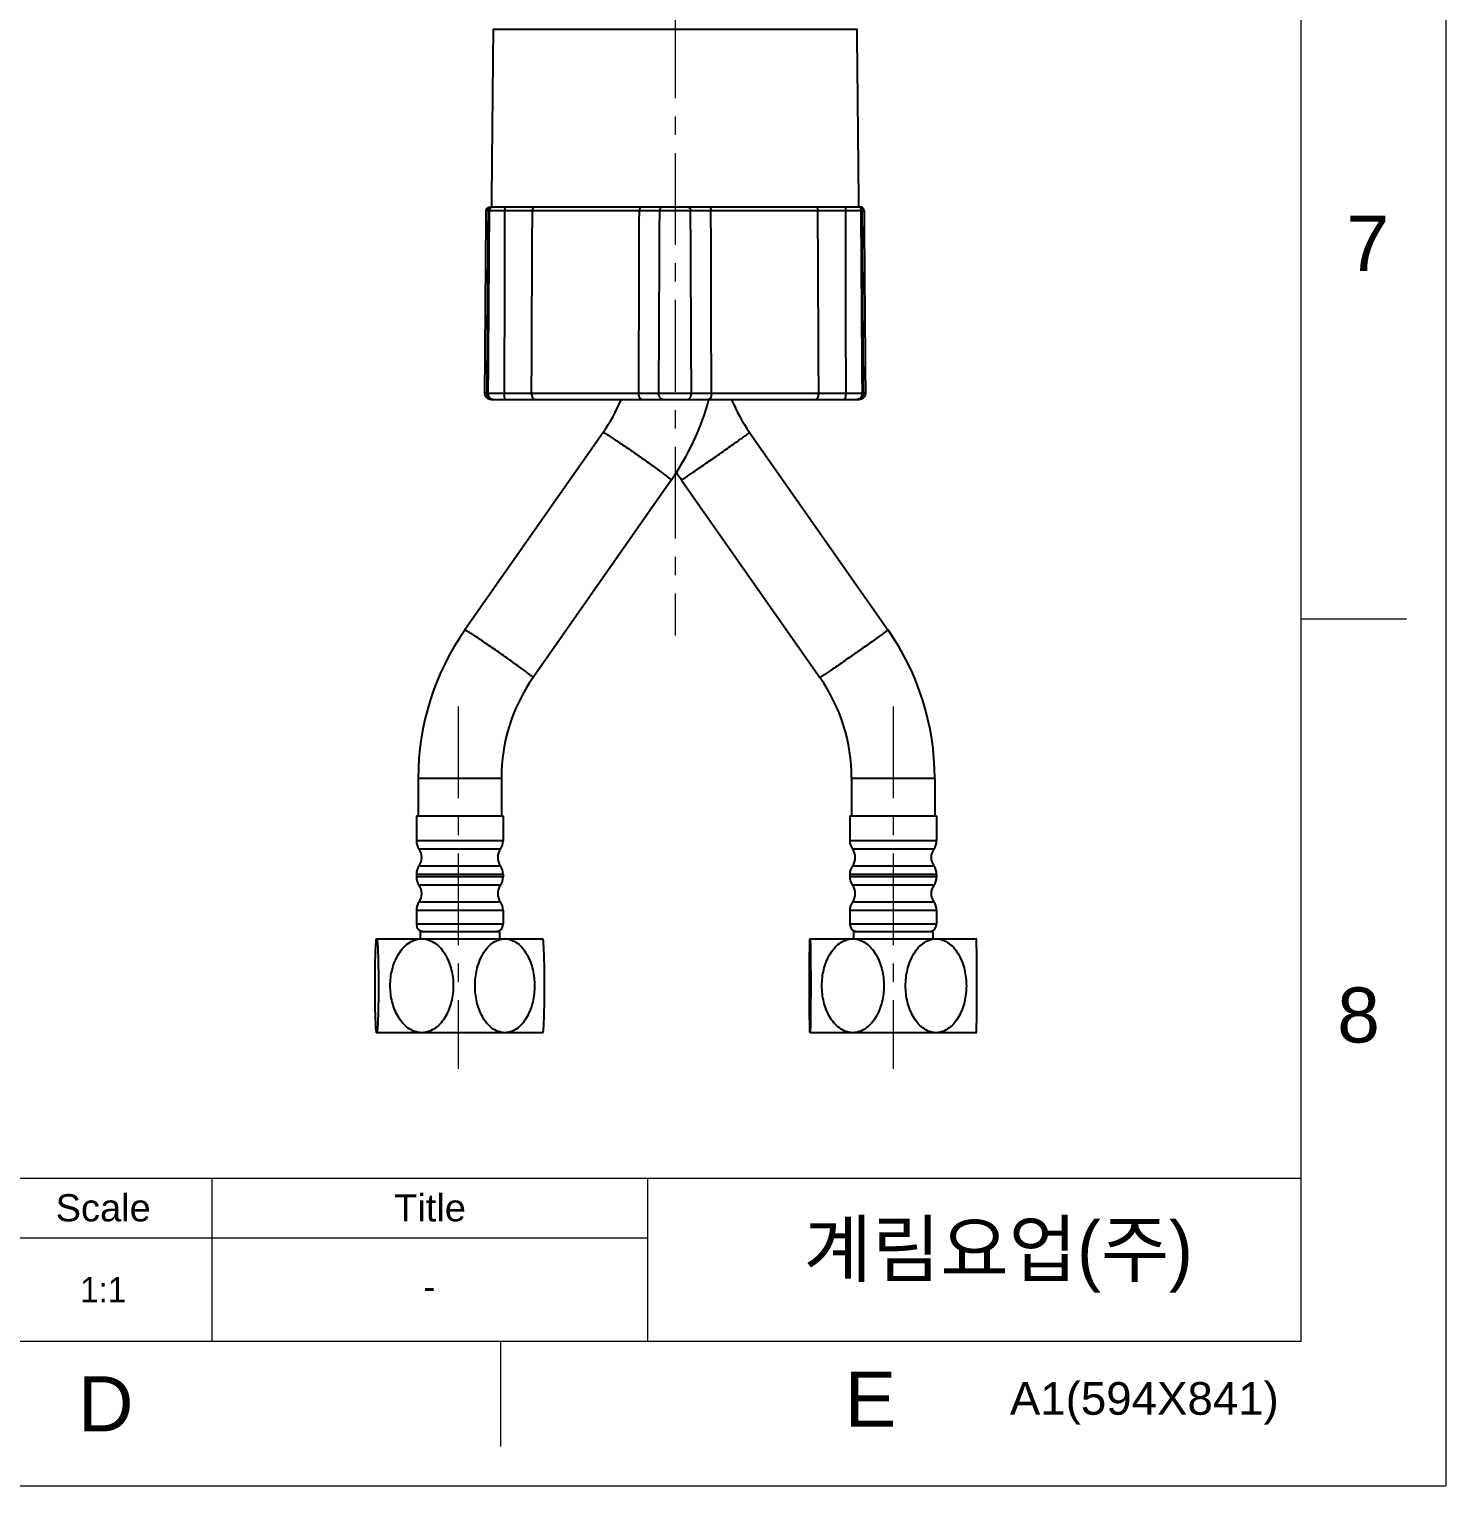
# Model space of a CAD drawing. Header units: millimetres. Extents: x 5775 to 7118, y 2756 to 3596.
# Drawn here: x 6172.6 to 6368.6, y 2756.2 to 2957.8 of the extents above; entities that cross this region are included whole.
import ezdxf

# ---------------------------------------------------------------- set-up
doc = ezdxf.new("R2010")
doc.units = ezdxf.units.MM
doc.linetypes.add('CENTERX2', pattern=[20.32, 12.7, -2.54, 2.54, -2.54])
for name, color, linetype, lineweight in [('CENTER', 1, 'CENTERX2', 15), ('DIM', 3, 'Continuous', 9), ('FORM', 7, 'Continuous', 13), ('TEXT', 2, 'Continuous', 13)]:
    doc.layers.add(name, color=color, linetype=linetype, lineweight=lineweight)
doc.styles.add('ARIAL', font='arial.ttf')
doc.styles.add('ROMANS', font='Gulim.ttf')
doc.styles.get("Standard").update_dxf_attribs({"font": 'arial.ttf'})
doc.dimstyles.new('사본(2) Standard', dxfattribs={"dimtxt": 3, "dimasz": 3, "dimexe": 1, "dimexo": 1, "dimgap": 0.8, "dimtad": 1, "dimtih": 1, "dimtoh": 1, "dimdec": 1, "dimdsep": 46, "dimtxsty": 'Standard', "dimcen": 0.09, "dimclrd": 3, "dimclre": 3, "dimclrt": 4, "dimadec": 0, "dimazin": 0, "dimtfac": 1, "dimtdec": 1, "dimtmove": 0, "dimatfit": 3, "dimfxl": 1.25, "dimtolj": 1, "dimtzin": 0, "dimarcsym": 1})

# ---------------------------------------------------------------- blocks, each defined once
blk = doc.blocks.new('*D52')
at = {"layer": 'DIM', "color": 3, "linetype": 'ByBlock', "lineweight": -2, "transparency": 16777216}
for start, end in [(254.76762, 261.70981), (262.69233, 269.6351)]:
    blk.add_arc((6261.93, 4002.47), 785.09, start, end, dxfattribs=at)
at = {"layer": 'DIM', "color": 3, "transparency": 16777216}
for points in [[(6055.44, 3244.16), (6055.88, 3245.77), (6050.84, 3246.29)], [(6256.94, 3218.23), (6256.93, 3216.56), (6261.93, 3217.38)]]:
    blk.add_solid(points, dxfattribs=at)
at = {"layer": 'DIM', "color": 4, "transparency": 16777216, "insert": (6155.4, 3224.64), "char_height": 5, "attachment_point": 5}
blk.add_mtext('\\A1;16°', dxfattribs=at)

msp = doc.modelspace()

# ---------------------------------------------------------------- linework, layer by layer
at = {"color": 7, "linetype": 'Continuous'}
for p, q in [((6251.97, 2901.98), (6232.85, 2874.63)), ((6251.97, 2901.98), (6251.98, 2901.98)), ((6272.24, 2901.98), (6291.38, 2874.63)), ((6261.4, 2895.39), (6242.27, 2868.04)), ((6262.82, 2895.39), (6262.82, 2895.38)), ((6262.82, 2895.39), (6281.96, 2868.04)), ((6232.85, 2874.63), (6232.85, 2874.63)), ((6281.96, 2868.04), (6281.96, 2868.04)), ((6226.39, 2854.13), (6237.89, 2854.13)), ((6226.39, 2854.13), (6226.39, 2848.89)), ((6237.89, 2854.13), (6237.89, 2848.89)), ((6286.35, 2854.13), (6297.85, 2854.13)), ((6286.35, 2854.13), (6286.35, 2848.89)), ((6297.85, 2854.13), (6297.85, 2848.89)), ((6226.14, 2848.89), (6238.14, 2848.89)), ((6226.14, 2848.89), (6226.14, 2845.45)), ((6238.14, 2848.89), (6238.14, 2845.45)), ((6286.1, 2848.89), (6298.1, 2848.89)), ((6286.1, 2848.89), (6286.1, 2845.45)), ((6298.1, 2848.89), (6298.1, 2845.45)), ((6238.14, 2845.45), (6226.14, 2845.45)), ((6298.1, 2845.45), (6286.1, 2845.45)), ((6237.76, 2844.29), (6226.51, 2844.29)), ((6297.72, 2844.29), (6286.47, 2844.29)), ((6226.51, 2841.99), (6237.76, 2841.99)), ((6286.47, 2841.99), (6297.72, 2841.99)), ((6226.14, 2840.83), (6238.14, 2840.83)), ((6226.14, 2840.83), (6226.14, 2840.45)), ((6238.14, 2840.45), (6226.14, 2840.45)), ((6237.76, 2839.29), (6226.51, 2839.29)), ((6238.14, 2840.83), (6238.14, 2840.45)), ((6286.1, 2840.83), (6298.1, 2840.83)), ((6286.1, 2840.83), (6286.1, 2840.45)), ((6298.1, 2840.45), (6286.1, 2840.45)), ((6297.72, 2839.29), (6286.47, 2839.29)), ((6298.1, 2840.83), (6298.1, 2840.45)), ((6226.51, 2836.99), (6237.76, 2836.99)), ((6286.47, 2836.99), (6297.72, 2836.99)), ((6226.14, 2835.83), (6238.14, 2835.83)), ((6226.14, 2835.83), (6226.14, 2833.89)), ((6238.14, 2835.83), (6238.14, 2833.89)), ((6286.1, 2835.83), (6298.1, 2835.83)), ((6286.1, 2835.83), (6286.1, 2833.89)), ((6298.1, 2835.83), (6298.1, 2833.89)), ((6238.14, 2833.89), (6226.14, 2833.89)), ((6298.1, 2833.89), (6286.1, 2833.89)), ((6220.62, 2831.81), (6220.64, 2831.89)), ((6220.63, 2831.85), (6220.65, 2831.89)), ((6220.64, 2831.89), (6243.64, 2831.89)), ((6226.64, 2832.89), (6237.64, 2832.89)), ((6226.64, 2832.89), (6226.64, 2831.89)), ((6237.64, 2832.89), (6237.64, 2831.89)), ((6243.66, 2831.81), (6243.64, 2831.89)), ((6280.59, 2831.86), (6280.6, 2831.89)), ((6280.6, 2831.89), (6303.6, 2831.89)), ((6280.6, 2831.89), (6280.6, 2831.89)), ((6286.6, 2832.89), (6297.6, 2832.89)), ((6286.6, 2832.89), (6286.6, 2831.89)), ((6297.6, 2832.89), (6297.6, 2831.89)), ((6303.61, 2831.86), (6303.6, 2831.89)), ((6220.63, 2818.93), (6220.6, 2819.02)), ((6220.64, 2818.89), (6220.61, 2818.97)), ((6220.65, 2818.89), (6220.63, 2818.93)), ((6243.64, 2818.89), (6220.64, 2818.89)), ((6243.64, 2818.89), (6243.66, 2818.97)), ((6243.65, 2818.93), (6243.67, 2819.02)), ((6280.6, 2818.89), (6280.59, 2818.92)), ((6280.6, 2818.89), (6280.6, 2818.9)), ((6280.6, 2818.9), (6280.6, 2818.89)), ((6303.6, 2818.89), (6280.6, 2818.89)), ((6303.6, 2818.89), (6303.61, 2818.92))]:
    msp.add_line(p, q, dxfattribs=at)
for centre, radius, start, end in [((6232.03, 2915.91), 24.33, 325.0497, 337.2577), ((6231.85, 2916), 36.03, 325.1059, 344.7401), ((6292.16, 2915.92), 24.32, 202.769, 214.9788), ((6292.06, 2915.86), 35.7, 212.7536, 214.9951), ((6262.16, 2854.13), 35.77, 145.0354, 180.0023), ((6262.1, 2854.13), 35.75, 359.9997, 34.9955), ((6262.16, 2854.13), 24.27, 145.0371, 180.0034), ((6262.1, 2854.13), 24.25, 359.9996, 34.9953), ((6228.14, 2845.45), 2, 180, 215.6591), ((6236.14, 2845.45), 2, 324.3409, 0), ((6288.1, 2845.45), 2, 180, 215.6591), ((6296.1, 2845.45), 2, 324.3409, 0), ((6224.89, 2843.12), 2, 0.59, 35.6591), ((6224.89, 2843.16), 2, 324.3409, 359.41), ((6239.39, 2843.12), 2, 144.3409, 179.41), ((6239.39, 2843.16), 2, 180.59, 215.6591), ((6284.85, 2843.12), 2, 0.59, 35.6591), ((6284.85, 2843.16), 2, 324.3409, 359.41), ((6299.35, 2843.12), 2, 144.3409, 179.41), ((6299.35, 2843.16), 2, 180.59, 215.6591), ((6228.14, 2840.83), 2, 144.3409, 180), ((6236.14, 2840.83), 2, 0, 35.6591), ((6288.1, 2840.83), 2, 144.3409, 180), ((6296.1, 2840.83), 2, 0, 35.6591), ((6228.14, 2840.45), 2, 180, 215.6591), ((6224.89, 2838.12), 2, 0.59, 35.6591), ((6239.39, 2838.12), 2, 144.3409, 179.41), ((6236.14, 2840.45), 2, 324.3409, 0), ((6288.1, 2840.45), 2, 180, 215.6591), ((6284.85, 2838.12), 2, 0.59, 35.6591), ((6299.35, 2838.12), 2, 144.3409, 179.41), ((6296.1, 2840.45), 2, 324.3409, 0), ((6228.14, 2835.83), 2, 144.3409, 180), ((6224.89, 2838.16), 2, 324.3409, 359.41), ((6239.39, 2838.16), 2, 180.59, 215.6591), ((6236.14, 2835.83), 2, 0, 35.6591), ((6288.1, 2835.83), 2, 144.3409, 180), ((6284.85, 2838.16), 2, 324.3409, 359.41), ((6299.35, 2838.16), 2, 180.59, 215.6591), ((6296.1, 2835.83), 2, 0, 35.6591), ((6227.14, 2833.89), 1, 180, 270), ((6237.14, 2833.89), 1, 270, 0), ((6287.1, 2833.89), 1, 180, 270), ((6297.1, 2833.89), 1, 270, 0)]:
    msp.add_arc(centre, radius, start, end, dxfattribs=at)
for points, degree in [([(6236.56, 2933.17), (6236.68, 2945.48), (6236.8, 2957.8)], 2), ([(6287.06, 2957.8), (6287.19, 2945.48), (6287.31, 2933.17)], 2), ([(6235.61, 2907.39), (6235.7, 2920.03), (6235.8, 2932.67)], 2), ([(6235.92, 2907.39), (6236.01, 2920.03), (6236.1, 2932.67)], 2), ([(6236.2, 2932.67), (6236.12, 2920.03), (6236.03, 2907.39)], 2), ([(6238.34, 2932.67), (6238.31, 2920.03), (6238.29, 2907.39)], 2), ([(6242.19, 2932.67), (6240.26, 2932.67), (6238.34, 2932.67)], 2), ([(6242.47, 2933.17), (6240.47, 2933.17), (6238.47, 2933.17)], 2), ([(6242.07, 2907.39), (6242.11, 2915.82), (6242.15, 2924.24), (6242.19, 2932.67)], 3), ([(6256.91, 2907.39), (6256.93, 2915.82), (6256.96, 2924.24), (6256.98, 2932.67)], 3), ([(6259.8, 2932.67), (6258.39, 2932.67), (6256.98, 2932.67)], 2), ([(6260.16, 2933.17), (6258.69, 2933.17), (6257.23, 2933.17)], 2), ([(6259.68, 2907.39), (6259.74, 2920.03), (6259.8, 2932.67)], 2), ([(6266.64, 2933.17), (6265.18, 2933.17), (6263.71, 2933.17)], 2), ([(6266.89, 2932.67), (6265.48, 2932.67), (6264.07, 2932.67)], 2), ([(6264.19, 2907.39), (6264.13, 2920.03), (6264.07, 2932.67)], 2), ([(6266.96, 2907.39), (6266.93, 2915.82), (6266.91, 2924.24), (6266.89, 2932.67)], 3), ([(6285.4, 2933.17), (6283.4, 2933.17), (6281.4, 2933.17)], 2), ([(6285.53, 2932.67), (6283.61, 2932.67), (6281.68, 2932.67)], 2), ([(6281.8, 2907.39), (6281.76, 2915.82), (6281.72, 2924.24), (6281.68, 2932.67)], 3), ([(6285.58, 2907.39), (6285.56, 2920.03), (6285.53, 2932.67)], 2), ([(6287.84, 2907.39), (6287.75, 2920.03), (6287.67, 2932.67)], 2), ([(6287.77, 2932.67), (6287.86, 2920.03), (6287.95, 2907.39)], 2), ([(6288.07, 2932.67), (6288.16, 2920.03), (6288.26, 2907.39)], 2), ([(6238.51, 2906.54), (6240.52, 2906.54), (6242.54, 2906.54)], 2), ([(6257.33, 2906.54), (6258.8, 2906.54), (6260.28, 2906.54)], 2), ([(6281.33, 2906.54), (6283.34, 2906.54), (6285.36, 2906.54)], 2)]:
    msp.add_open_spline(points, degree=degree)
for points, weights in [([(6236.8, 2957.8), (6236.8, 2957.8), (6261.93, 2957.8)], [1, 0.707106781187, 1]), ([(6261.93, 2957.8), (6287.06, 2957.8), (6287.06, 2957.8)], [1, 0.707106781187, 1]), ([(6235.8, 2932.67), (6235.8, 2932.67), (6236.1, 2932.67)], [0.972553313786, 0.972553313786, 0.978195733654]), ([(6238.34, 2932.67), (6236.1, 2932.67), (6236.1, 2932.67)], [1, 0.758819045103, 0.914835766825]), ([(6236.39, 2933.06), (6236.2, 2932.91), (6236.2, 2932.67)], [0.85789133668, 0.833547852898, 1]), ([(6236.3, 2933.17), (6236.3, 2933.17), (6236.56, 2933.17)], [1, 0.994010013257, 0.993031662969]), ([(6238.47, 2933.17), (6236.6, 2933.17), (6236.6, 2933.17)], [1, 0.793353340291, 1]), ([(6238.47, 2933.17), (6238.34, 2933.17), (6238.34, 2932.67)], [1, 0.709570736537, 1]), ([(6256.98, 2932.67), (6248.11, 2932.67), (6242.19, 2932.67)], [1, 0.945106627571, 1]), ([(6257.23, 2933.17), (6248.35, 2933.17), (6242.47, 2933.17)], [1, 0.943135436436, 1]), ([(6260.16, 2933.17), (6259.8, 2933.17), (6259.8, 2932.67)], [1, 0.709570736536, 1]), ([(6264.07, 2932.67), (6261.93, 2932.67), (6259.8, 2932.67)], [1, 0.707106781187, 1]), ([(6263.71, 2933.17), (6261.93, 2933.17), (6260.16, 2933.17)], [1, 0.707106781187, 1]), ([(6263.71, 2933.17), (6264.06, 2933.17), (6264.07, 2932.67)], [1, 0.709570736536, 1]), ([(6281.4, 2933.17), (6275.52, 2933.17), (6266.64, 2933.17)], [1, 0.943135436436, 1]), ([(6281.68, 2932.67), (6275.76, 2932.67), (6266.89, 2932.67)], [1, 0.945106627571, 1]), ([(6287.27, 2933.17), (6287.27, 2933.17), (6285.4, 2933.17)], [1, 0.793353340291, 1]), ([(6285.4, 2933.17), (6285.53, 2933.17), (6285.53, 2932.67)], [1, 0.709570736537, 1]), ([(6287.77, 2932.67), (6287.77, 2932.67), (6285.53, 2932.67)], [0.914835766825, 0.758819045103, 1]), ([(6287.57, 2933.17), (6287.57, 2933.17), (6287.27, 2933.17)], [1, 0.993535787301, 0.992908163617]), ([(6287.67, 2932.67), (6287.67, 2932.77), (6287.63, 2932.86)], [1, 0.924975297021, 0.888711881317]), ([(6287.77, 2932.67), (6288.07, 2932.67), (6288.07, 2932.67)], [0.978152195993, 0.972553313786, 0.972553313786]), ([(6236.46, 2906.54), (6235.61, 2906.54), (6235.61, 2907.38)], [1, 0.707106781187, 1]), ([(6236.46, 2906.54), (6236.46, 2906.54), (6236.76, 2906.54)], [1, 0.993423043113, 0.992787533477]), ([(6236.77, 2906.54), (6236.77, 2906.54), (6238.51, 2906.54)], [1, 0.793353340291, 1]), ([(6242.54, 2906.54), (6248.41, 2906.54), (6257.33, 2906.54)], [1, 0.942180502973, 1]), ([(6260.28, 2906.54), (6261.93, 2906.54), (6263.59, 2906.54)], [1, 0.707106781187, 1]), ([(6285.36, 2906.54), (6287.1, 2906.54), (6287.1, 2906.54)], [1, 0.793353340291, 1]), ([(6287.1, 2906.54), (6287.41, 2906.54), (6287.41, 2906.54)], [0.992766999176, 0.993307259035, 1]), ([(6288.26, 2907.38), (6288.26, 2906.54), (6287.41, 2906.54)], [1, 0.707106781187, 1])]:
    msp.add_rational_spline(points, weights, degree=2)
for points, weights, knots in [([(6235.8, 2932.67), (6235.8, 2932.88), (6235.95, 2933.02), (6236.09, 2933.17), (6236.3, 2933.17)], [0.99689541334, 0.853553390593, 0.853553390593, 0.853553390593, 1], [0.0044361, 0.0044361, 0.0044361, 0.4162846, 0.4162846, 0.8325693, 0.8325693, 0.8325693]), ([(6236.1, 2932.67), (6236.1, 2932.88), (6236.25, 2933.02), (6236.39, 2933.17), (6236.6, 2933.17)], [0.997126641142, 0.853553390593, 0.853553390593, 0.853553390593, 1], [0.0041041, 0.0041041, 0.0041041, 0.4162846, 0.4162846, 0.8325693, 0.8325693, 0.8325693]), ([(6287.77, 2932.67), (6287.77, 2932.88), (6287.62, 2933.02), (6287.47, 2933.17), (6287.27, 2933.17)], [0.997126641142, 0.853553390593, 0.853553390593, 0.853553390593, 1], [0.0041041, 0.0041041, 0.0041041, 0.4162846, 0.4162846, 0.8325693, 0.8325693, 0.8325693]), ([(6288.07, 2932.67), (6288.07, 2932.88), (6287.92, 2933.02), (6287.77, 2933.17), (6287.57, 2933.17)], [0.99689541334, 0.853553390593, 0.853553390593, 0.853553390593, 1], [0.0044361, 0.0044361, 0.0044361, 0.4162846, 0.4162846, 0.8325693, 0.8325693, 0.8325693]), ([(6236.77, 2906.54), (6236.42, 2906.54), (6236.17, 2906.78), (6235.92, 2907.03), (6235.92, 2907.38)], [1, 0.853553390593, 0.853553390593, 0.853553390593, 1], [0, 0, 0, 0.702057, 0.702057, 1.404114, 1.404114, 1.404114])]:
    msp.add_rational_spline(points, weights, degree=2, knots=knots)
for points, knots in [([(6237.75, 2933.17), (6237.71, 2933.17), (6237.67, 2933.16), (6237.63, 2933.15), (6237.59, 2933.14), (6237.55, 2933.13), (6237.51, 2933.11)], [0.0059786, 0.0059786, 0.0059786, 0.0059786, 0.1350386, 0.1350386, 0.1350386, 0.2577187, 0.2577187, 0.2577187, 0.2577187]), ([(6242.4, 2933.15), (6242.37, 2933.14), (6242.34, 2933.12), (6242.31, 2933.08), (6242.29, 2933.05), (6242.27, 2933.02), (6242.25, 2932.97), (6242.23, 2932.93), (6242.21, 2932.88), (6242.2, 2932.83), (6242.19, 2932.78), (6242.19, 2932.72), (6242.19, 2932.67)], [-0.6722082, -0.6722082, -0.6722082, -0.6722082, -0.4973625, -0.4973625, -0.4973625, -0.3295684, -0.3295684, -0.3295684, -0.1648828, -0.1648828, -0.1648828, 0, 0, 0, 0]), ([(6257.16, 2933.15), (6257.14, 2933.14), (6257.11, 2933.12), (6257.09, 2933.08), (6257.07, 2933.05), (6257.05, 2933.02), (6257.03, 2932.97), (6257.02, 2932.93), (6257, 2932.88), (6256.99, 2932.83), (6256.98, 2932.78), (6256.98, 2932.72), (6256.98, 2932.67)], [0.1350386, 0.1350386, 0.1350386, 0.1350386, 0.3098843, 0.3098843, 0.3098843, 0.4776785, 0.4776785, 0.4776785, 0.6423641, 0.6423641, 0.6423641, 0.8072468, 0.8072468, 0.8072468, 0.8072468]), ([(6266.7, 2933.15), (6266.73, 2933.14), (6266.76, 2933.12), (6266.78, 2933.08), (6266.8, 2933.05), (6266.82, 2933.02), (6266.84, 2932.97), (6266.85, 2932.93), (6266.87, 2932.88), (6266.87, 2932.83), (6266.88, 2932.78), (6266.89, 2932.72), (6266.89, 2932.67)], [-0.6722082, -0.6722082, -0.6722082, -0.6722082, -0.4973625, -0.4973625, -0.4973625, -0.3295684, -0.3295684, -0.3295684, -0.1648828, -0.1648828, -0.1648828, 0, 0, 0, 0]), ([(6281.47, 2933.15), (6281.5, 2933.14), (6281.53, 2933.12), (6281.56, 2933.08), (6281.58, 2933.05), (6281.6, 2933.02), (6281.62, 2932.97), (6281.64, 2932.93), (6281.65, 2932.88), (6281.66, 2932.83), (6281.67, 2932.78), (6281.68, 2932.72), (6281.68, 2932.67)], [0.1350386, 0.1350386, 0.1350386, 0.1350386, 0.3098843, 0.3098843, 0.3098843, 0.4776785, 0.4776785, 0.4776785, 0.6423641, 0.6423641, 0.6423641, 0.8072468, 0.8072468, 0.8072468, 0.8072468])]:
    msp.add_open_spline(points, degree=3, knots=knots)
at = {"lineweight": -3}
for points, weights in [([(6235.93, 2907.39), (6235.61, 2907.39), (6235.61, 2907.39)], [0.978764021773, 0.972757538549, 0.972757538549]), ([(6235.92, 2907.39), (6235.92, 2907.39), (6238.29, 2907.39)], [0.914835766825, 0.758819045103, 1]), ([(6236.03, 2907.39), (6236.03, 2906.62), (6236.77, 2906.54)], [1, 0.727371173155, 0.962275279492]), ([(6238.51, 2906.54), (6238.29, 2906.54), (6238.29, 2907.39)], [1, 0.707106781187, 1]), ([(6242.07, 2907.39), (6248.01, 2907.39), (6256.91, 2907.39)], [1, 0.945515077098, 1]), ([(6259.68, 2907.39), (6261.93, 2907.39), (6264.19, 2907.39)], [1, 0.707106781187, 1]), ([(6263.59, 2906.54), (6264.19, 2906.54), (6264.19, 2907.39)], [1, 0.707106781187, 1]), ([(6266.54, 2906.54), (6275.45, 2906.54), (6281.33, 2906.54)], [1, 0.942180502973, 1]), ([(6266.96, 2907.39), (6275.85, 2907.39), (6281.8, 2907.39)], [1, 0.945515077098, 1]), ([(6285.58, 2907.39), (6287.95, 2907.39), (6287.95, 2907.39)], [1, 0.758819045102, 0.914835766825]), ([(6287.46, 2906.67), (6287.84, 2906.92), (6287.84, 2907.39)], [0.864161764924, 0.814138159373, 1]), ([(6288.26, 2907.39), (6288.26, 2907.39), (6287.95, 2907.39)], [0.972757538549, 0.972757538549, 0.978584049789])]:
    msp.add_rational_spline(points, weights, degree=2, dxfattribs=at)
for points in [[(6238.29, 2907.39), (6240.18, 2907.39), (6242.07, 2907.39)], [(6256.91, 2907.39), (6258.29, 2907.39), (6259.68, 2907.39)], [(6263.59, 2906.54), (6265.07, 2906.54), (6266.54, 2906.54)], [(6264.19, 2907.39), (6265.57, 2907.39), (6266.96, 2907.39)], [(6281.8, 2907.39), (6283.69, 2907.39), (6285.58, 2907.39)]]:
    msp.add_open_spline(points, degree=2, dxfattribs=at)
for points, knots in [([(6242.07, 2907.38), (6242.07, 2907.29), (6242.07, 2907.2), (6242.09, 2907.12), (6242.11, 2907.03), (6242.13, 2906.95), (6242.16, 2906.88), (6242.19, 2906.8), (6242.23, 2906.74), (6242.27, 2906.69), (6242.31, 2906.63), (6242.36, 2906.59), (6242.41, 2906.57), (6242.45, 2906.55), (6242.49, 2906.54), (6242.53, 2906.54)], [0.005971, 0.005971, 0.005971, 0.005971, 0.27783, 0.27783, 0.27783, 0.555346, 0.555346, 0.555346, 0.837848, 0.837848, 0.837848, 1.132066, 1.132066, 1.132066, 1.366222, 1.366222, 1.366222, 1.366222]), ([(6257.32, 2906.54), (6257.29, 2906.54), (6257.25, 2906.55), (6257.21, 2906.57), (6257.17, 2906.59), (6257.13, 2906.63), (6257.09, 2906.69), (6257.05, 2906.74), (6257.02, 2906.8), (6256.99, 2906.88), (6256.97, 2906.95), (6256.95, 2907.03), (6256.93, 2907.12), (6256.92, 2907.2), (6256.91, 2907.29), (6256.91, 2907.38)], [0.007729, 0.007729, 0.007729, 0.007729, 0.241884, 0.241884, 0.241884, 0.536103, 0.536103, 0.536103, 0.818605, 0.818605, 0.818605, 1.09612, 1.09612, 1.09612, 1.367979, 1.367979, 1.367979, 1.367979]), ([(6266.96, 2907.38), (6266.96, 2907.29), (6266.95, 2907.2), (6266.94, 2907.12), (6266.92, 2907.03), (6266.9, 2906.95), (6266.87, 2906.88), (6266.85, 2906.8), (6266.81, 2906.74), (6266.78, 2906.69), (6266.74, 2906.63), (6266.7, 2906.59), (6266.65, 2906.57), (6266.62, 2906.55), (6266.58, 2906.54), (6266.55, 2906.54)], [0.005971, 0.005971, 0.005971, 0.005971, 0.27783, 0.27783, 0.27783, 0.555346, 0.555346, 0.555346, 0.837848, 0.837848, 0.837848, 1.132066, 1.132066, 1.132066, 1.366222, 1.366222, 1.366222, 1.366222]), ([(6281.33, 2906.54), (6281.38, 2906.54), (6281.42, 2906.55), (6281.46, 2906.57), (6281.51, 2906.59), (6281.56, 2906.63), (6281.6, 2906.69), (6281.64, 2906.74), (6281.68, 2906.8), (6281.71, 2906.88), (6281.74, 2906.95), (6281.76, 2907.03), (6281.78, 2907.12), (6281.79, 2907.2), (6281.8, 2907.29), (6281.8, 2907.38)], [0.007729, 0.007729, 0.007729, 0.007729, 0.241884, 0.241884, 0.241884, 0.536103, 0.536103, 0.536103, 0.818605, 0.818605, 0.818605, 1.09612, 1.09612, 1.09612, 1.367979, 1.367979, 1.367979, 1.367979])]:
    msp.add_open_spline(points, degree=3, knots=knots, dxfattribs=at)
for points, weights, knots in [([(6260.28, 2906.54), (6260.03, 2906.54), (6259.85, 2906.79), (6259.67, 2907.04), (6259.68, 2907.39)], [1, 0.923210217113, 1, 0.923210217113, 1], [0, 0, 0, 0.66855, 0.66855, 1.3371, 1.3371, 1.3371]), ([(6285.36, 2906.54), (6285.45, 2906.54), (6285.51, 2906.79), (6285.58, 2907.04), (6285.58, 2907.39)], [1, 0.923210217113, 1, 0.923210217113, 1], [0, 0, 0, 0.66855, 0.66855, 1.3371, 1.3371, 1.3371]), ([(6287.95, 2907.38), (6287.95, 2907.03), (6287.7, 2906.78), (6287.45, 2906.54), (6287.1, 2906.54)], [1, 0.853553390593, 0.853553390593, 0.853553390593, 1], [0, 0, 0, 0.702057, 0.702057, 1.404114, 1.404114, 1.404114])]:
    msp.add_rational_spline(points, weights, degree=2, knots=knots, dxfattribs=at)
at = {"color": 7, "linetype": 'Continuous'}
for points, knots in [([(6251.98, 2901.98), (6252.03, 2901.98), (6252.18, 2901.87), (6252.49, 2901.71), (6252.96, 2901.41), (6253.56, 2901.01), (6254.28, 2900.53), (6255.4, 2899.77), (6256.87, 2898.75), (6258.32, 2897.73), (6259.39, 2896.95), (6260.07, 2896.45), (6260.62, 2896.04), (6261, 2895.75), (6261.21, 2895.58), (6261.32, 2895.48), (6261.37, 2895.43), (6261.4, 2895.4), (6261.4, 2895.39)], [0, 0, 0, 0, 0.013451, 0.044946, 0.093417, 0.157085, 0.233575, 0.320022, 0.5096, 0.697706, 0.782366, 0.856447, 0.917174, 0.962294, 0.978458, 0.990152, 0.997288, 1, 1, 1, 1]), ([(6262.82, 2895.38), (6262.83, 2895.38), (6262.87, 2895.41), (6262.94, 2895.45), (6263.06, 2895.54), (6263.31, 2895.7), (6263.71, 2895.97), (6264.3, 2896.37), (6265.01, 2896.86), (6266.12, 2897.63), (6267.3, 2898.45), (6268.5, 2899.29), (6269.36, 2899.9), (6270.16, 2900.46), (6270.85, 2900.96), (6271.36, 2901.32), (6271.69, 2901.56), (6271.88, 2901.7), (6272.03, 2901.82), (6272.15, 2901.9), (6272.19, 2901.95), (6272.24, 2901.97), (6272.24, 2901.98)], [0, 0, 0, 0, 0.003119, 0.010951, 0.023443, 0.040487, 0.087508, 0.150234, 0.226282, 0.312749, 0.503504, 0.600531, 0.693726, 0.779546, 0.854721, 0.916383, 0.941397, 0.962192, 0.978586, 0.99041, 0.997558, 1, 1, 1, 1]), ([(6242.27, 2868.04), (6242.28, 2868.05), (6242.24, 2868.09), (6242.19, 2868.14), (6242.08, 2868.23), (6241.87, 2868.4), (6241.5, 2868.69), (6240.95, 2869.11), (6240.27, 2869.6), (6239.19, 2870.38), (6237.74, 2871.41), (6236.28, 2872.42), (6235.16, 2873.18), (6234.44, 2873.67), (6233.83, 2874.06), (6233.37, 2874.36), (6233.06, 2874.53), (6232.9, 2874.63), (6232.85, 2874.63)], [0, 0, 0, 0, 0.002712, 0.009848, 0.021542, 0.037706, 0.082826, 0.143553, 0.217634, 0.302294, 0.4904, 0.679978, 0.766425, 0.842915, 0.906583, 0.955054, 0.986549, 1, 1, 1, 1]), ([(6291.38, 2874.63), (6291.39, 2874.63), (6291.34, 2874.6), (6291.3, 2874.55), (6291.17, 2874.47), (6291.03, 2874.36), (6290.84, 2874.22), (6290.5, 2873.97), (6290, 2873.61), (6289.3, 2873.12), (6288.51, 2872.55), (6287.64, 2871.94), (6286.45, 2871.11), (6285.27, 2870.28), (6284.16, 2869.51), (6283.44, 2869.02), (6282.86, 2868.62), (6282.45, 2868.35), (6282.21, 2868.19), (6282.09, 2868.11), (6282.01, 2868.07), (6281.98, 2868.04), (6281.96, 2868.04)], [0, 0, 0, 0, 0.002442, 0.00959, 0.021414, 0.037808, 0.058603, 0.083617, 0.145279, 0.220454, 0.306274, 0.399469, 0.496496, 0.687251, 0.773718, 0.849766, 0.912492, 0.959513, 0.976557, 0.989049, 0.996881, 1, 1, 1, 1]), ([(6220.41, 2825.39), (6220.41, 2826.08), (6220.42, 2827.43), (6220.45, 2829.05), (6220.49, 2830.22), (6220.52, 2830.94), (6220.57, 2831.46), (6220.59, 2831.75), (6220.63, 2831.85)], [0, 0, 0, 0, 0.322331, 0.622349, 0.75464, 0.867435, 0.952423, 1, 1, 1, 1]), ([(6220.65, 2831.89), (6220.67, 2831.89), (6220.69, 2831.81), (6220.71, 2831.7), (6220.73, 2831.49), (6220.77, 2831.1), (6220.8, 2830.47), (6220.83, 2829.61), (6220.86, 2828.64), (6220.88, 2827.22), (6220.89, 2826.13), (6220.89, 2825.39)], [0, 0, 0, 0, 0.007871, 0.027864, 0.059633, 0.101809, 0.211483, 0.346022, 0.49724, 0.659362, 1, 1, 1, 1]), ([(6222.52, 2825.39), (6222.52, 2826.14), (6222.69, 2827.62), (6223.49, 2829.68), (6224.84, 2831.36), (6226.21, 2831.89), (6226.88, 2831.89)], [0, 0, 0, 0, 0.261751, 0.519044, 0.76646, 1, 1, 1, 1]), ([(6226.88, 2831.89), (6227.54, 2831.89), (6228.92, 2831.36), (6230.27, 2829.68), (6231.06, 2827.62), (6231.24, 2826.14), (6231.24, 2825.39)], [0, 0, 0, 0, 0.233538, 0.480949, 0.738254, 1, 1, 1, 1]), ([(6234.25, 2825.39), (6234.25, 2826.13), (6234.41, 2827.61), (6235.15, 2829.66), (6236.41, 2831.34), (6237.73, 2831.89), (6238.37, 2831.89)], [0, 0, 0, 0, 0.266679, 0.527096, 0.773472, 1, 1, 1, 1]), ([(6238.37, 2831.89), (6239, 2831.89), (6240.32, 2831.34), (6241.58, 2829.66), (6242.32, 2827.61), (6242.48, 2826.13), (6242.48, 2825.39)], [0, 0, 0, 0, 0.226526, 0.472897, 0.733327, 1, 1, 1, 1]), ([(6243.86, 2825.39), (6243.86, 2826.08), (6243.86, 2827.43), (6243.83, 2829.05), (6243.78, 2830.22), (6243.75, 2830.94), (6243.71, 2831.46), (6243.68, 2831.75), (6243.65, 2831.85)], [0, 0, 0, 0, 0.322332, 0.622335, 0.754608, 0.867416, 0.952425, 1, 1, 1, 1]), ([(6280.52, 2825.39), (6280.52, 2826.11), (6280.52, 2827.51), (6280.53, 2829.19), (6280.55, 2830.39), (6280.55, 2831.09), (6280.58, 2831.57), (6280.58, 2831.81), (6280.6, 2831.88)], [0, 0, 0, 0, 0.334228, 0.64295, 0.776785, 0.88773, 0.96576, 1, 1, 1, 1]), ([(6280.6, 2831.89), (6280.61, 2831.89), (6280.6, 2831.82), (6280.62, 2831.79), (6280.62, 2831.76)], [0, 0, 0, 0, 0.259118, 1, 1, 1, 1]), ([(6280.62, 2831.76), (6280.64, 2831.44), (6280.65, 2830.59), (6280.68, 2828.47), (6280.69, 2826.67), (6280.69, 2825.39)], [0, 0, 0, 0, 0.151609, 0.397007, 1, 1, 1, 1]), ([(6282.24, 2825.39), (6282.24, 2826.14), (6282.41, 2827.62), (6283.18, 2829.67), (6284.51, 2831.35), (6285.87, 2831.89), (6286.52, 2831.89)], [0, 0, 0, 0, 0.263235, 0.521463, 0.768557, 1, 1, 1, 1]), ([(6286.52, 2831.89), (6287.18, 2831.89), (6288.54, 2831.35), (6289.86, 2829.67), (6290.64, 2827.62), (6290.81, 2826.14), (6290.81, 2825.39)], [0, 0, 0, 0, 0.23144, 0.47853, 0.73677, 1, 1, 1, 1]), ([(6293.82, 2825.39), (6293.82, 2826.13), (6293.98, 2827.62), (6294.75, 2829.67), (6296.04, 2831.34), (6297.38, 2831.89), (6298.02, 2831.89)], [0, 0, 0, 0, 0.264991, 0.524332, 0.771055, 1, 1, 1, 1]), ([(6298.02, 2831.89), (6298.66, 2831.89), (6300.01, 2831.34), (6301.29, 2829.67), (6302.06, 2827.62), (6302.22, 2826.13), (6302.22, 2825.39)], [0, 0, 0, 0, 0.228943, 0.475661, 0.735015, 1, 1, 1, 1]), ([(6303.68, 2825.39), (6303.68, 2826.11), (6303.68, 2827.51), (6303.67, 2829.19), (6303.65, 2830.39), (6303.64, 2831.09), (6303.61, 2831.57), (6303.62, 2831.81), (6303.6, 2831.88)], [0, 0, 0, 0, 0.334221, 0.642962, 0.776808, 0.887735, 0.965746, 1, 1, 1, 1]), ([(6220.6, 2819.02), (6220.55, 2819.34), (6220.51, 2820.19), (6220.45, 2821.65), (6220.42, 2823.45), (6220.41, 2824.73), (6220.41, 2825.39)], [0, 0, 0, 0, 0.1523, 0.397666, 0.689244, 1, 1, 1, 1]), ([(6220.89, 2825.39), (6220.89, 2824.65), (6220.88, 2823.56), (6220.86, 2822.14), (6220.83, 2821.17), (6220.8, 2820.31), (6220.77, 2819.68), (6220.73, 2819.29), (6220.71, 2819.08), (6220.69, 2818.97), (6220.67, 2818.89), (6220.65, 2818.89)], [0, 0, 0, 0, 0.340622, 0.502732, 0.653984, 0.788531, 0.898189, 0.940354, 0.972118, 0.992123, 1, 1, 1, 1]), ([(6226.88, 2818.89), (6226.21, 2818.89), (6224.84, 2819.42), (6223.49, 2821.1), (6222.69, 2823.16), (6222.52, 2824.65), (6222.52, 2825.39)], [0, 0, 0, 0, 0.233538, 0.480949, 0.738254, 1, 1, 1, 1]), ([(6231.24, 2825.39), (6231.24, 2824.65), (6231.06, 2823.16), (6230.27, 2821.1), (6228.92, 2819.42), (6227.54, 2818.89), (6226.88, 2818.89)], [0, 0, 0, 0, 0.261751, 0.519044, 0.76646, 1, 1, 1, 1]), ([(6238.37, 2818.89), (6237.73, 2818.89), (6236.41, 2819.44), (6235.15, 2821.12), (6234.41, 2823.17), (6234.25, 2824.65), (6234.25, 2825.39)], [0, 0, 0, 0, 0.226526, 0.472897, 0.733327, 1, 1, 1, 1]), ([(6242.48, 2825.39), (6242.48, 2824.65), (6242.32, 2823.17), (6241.58, 2821.12), (6240.32, 2819.44), (6239, 2818.89), (6238.37, 2818.89)], [0, 0, 0, 0, 0.266679, 0.527096, 0.773472, 1, 1, 1, 1]), ([(6243.67, 2819.02), (6243.73, 2819.34), (6243.77, 2820.19), (6243.83, 2821.65), (6243.86, 2823.45), (6243.86, 2824.73), (6243.86, 2825.39)], [0, 0, 0, 0, 0.152063, 0.397445, 0.689118, 1, 1, 1, 1]), ([(6280.6, 2818.9), (6280.58, 2818.97), (6280.58, 2819.22), (6280.55, 2819.69), (6280.55, 2820.39), (6280.53, 2821.59), (6280.52, 2823.27), (6280.52, 2824.67), (6280.52, 2825.39)], [0, 0, 0, 0, 0.034276, 0.1123, 0.223229, 0.35707, 0.665796, 1, 1, 1, 1]), ([(6280.69, 2825.39), (6280.69, 2824.67), (6280.68, 2823.27), (6280.67, 2821.59), (6280.65, 2820.39), (6280.65, 2819.69), (6280.62, 2819.21), (6280.63, 2818.96), (6280.6, 2818.9)], [0, 0, 0, 0, 0.334723, 0.643806, 0.777705, 0.888568, 0.966303, 1, 1, 1, 1]), ([(6286.52, 2818.89), (6285.87, 2818.89), (6284.51, 2819.43), (6283.18, 2821.11), (6282.41, 2823.16), (6282.24, 2824.65), (6282.24, 2825.39)], [0, 0, 0, 0, 0.23144, 0.47853, 0.73677, 1, 1, 1, 1]), ([(6290.81, 2825.39), (6290.81, 2824.65), (6290.64, 2823.16), (6289.86, 2821.11), (6288.54, 2819.43), (6287.18, 2818.89), (6286.52, 2818.89)], [0, 0, 0, 0, 0.263235, 0.521463, 0.768557, 1, 1, 1, 1]), ([(6298.02, 2818.89), (6297.38, 2818.89), (6296.04, 2819.44), (6294.75, 2821.11), (6293.98, 2823.17), (6293.82, 2824.65), (6293.82, 2825.39)], [0, 0, 0, 0, 0.228943, 0.475661, 0.735015, 1, 1, 1, 1]), ([(6302.22, 2825.39), (6302.22, 2824.65), (6302.06, 2823.17), (6301.29, 2821.11), (6300.01, 2819.44), (6298.66, 2818.89), (6298.02, 2818.89)], [0, 0, 0, 0, 0.264991, 0.524332, 0.771055, 1, 1, 1, 1]), ([(6303.6, 2818.9), (6303.62, 2818.97), (6303.61, 2819.22), (6303.64, 2819.69), (6303.65, 2820.39), (6303.67, 2821.59), (6303.68, 2823.27), (6303.68, 2824.67), (6303.68, 2825.39)], [0, 0, 0, 0, 0.03426, 0.112302, 0.223248, 0.35708, 0.665787, 1, 1, 1, 1])]:
    msp.add_open_spline(points, degree=3, knots=knots, dxfattribs=at)
at = {"layer": 'CENTER', "extrusion": (-1, -2.22045e-16, 0)}
msp.add_line((6261.93, 3286.07), (6261.93, 2873.86), dxfattribs=at)
at = {"layer": 'CENTER'}
for p, q in [((6231.93, 2864.03), (6231.93, 2813.89)), ((6292.1, 2864.03), (6292.1, 2813.89))]:
    msp.add_line(p, q, dxfattribs=at)
at = {"layer": 'FORM', "color": 7, "linetype": 'Continuous'}
for p, q in [((6368.56, 3596.17), (6368.56, 2756.17)), ((6348.56, 2776.17), (6348.56, 3576.17)), ((6348.56, 2876.17), (6363.1, 2876.17)), ((6237.76, 2776.17), (6237.77, 2761.63)), ((5774.56, 2756.17), (6368.56, 2756.17))]:
    msp.add_line(p, q, dxfattribs=at)
at = {"layer": 'FORM'}
for p, q in [((5940.97, 2798.77), (6348.56, 2798.77)), ((6197.88, 2776.17), (6197.88, 2798.77)), ((6258.15, 2776.17), (6258.15, 2798.77)), ((5905.56, 2790.48), (6258.15, 2790.48))]:
    msp.add_line(p, q, dxfattribs=at)
at = {"layer": 'FORM', "linetype": 'Continuous'}
msp.add_line((6348.56, 2776.17), (5794.56, 2776.17), dxfattribs=at)

# ---------------------------------------------------------------- texts
at = {"layer": 'FORM', "char_height": 7.62, "attachment_point": 5}
for s, width, insert in [('7', 50, (6357.76, 2928.15)), ('8', 50, (6356.48, 2821.29)), ('D', 10, (6183.16, 2767.53)), ('E', 10, (6288.96, 2768.16))]:
    msp.add_mtext_dynamic_manual_height_columns(s, width=width, gutter_width=12.5, heights=[0], dxfattribs=dict(at, insert=insert))
at = {"layer": 'TEXT', "style": 'ARIAL'}
msp.add_text('A1(594X841)', height=4.5204, dxfattribs=at).set_placement((6308.24, 2766.01))
at = {"layer": 'TEXT', "char_height": 3.767, "attachment_point": 5}
for s, width, insert in [('Scale', 30.1361, (6182.81, 2794.63)), ('Title', 60.2721, (6228.02, 2794.63))]:
    msp.add_mtext_dynamic_manual_height_columns(s, width=width, gutter_width=18.84, heights=[0], dxfattribs=dict(at, insert=insert))
at = {"layer": 'TEXT', "linetype": 'CENTERX2', "insert": (6306.64, 2787.83), "char_height": 7.534, "attachment_point": 5, "style": 'ROMANS'}
msp.add_mtext_dynamic_manual_height_columns('{\\fHYGothic-Medium|b0|i0|c129|p18;계림요업(주)}', width=90.4082, gutter_width=18.84, heights=[0], dxfattribs=at)
at = {"layer": 'TEXT', "insert": (6182.81, 2783.32), "char_height": 3.5, "attachment_point": 5, "style": 'ROMANS'}
msp.add_mtext_dynamic_manual_height_columns('1:1', width=30.1361, gutter_width=18.84, heights=[0], dxfattribs=at)
at = {"layer": 'TEXT', "insert": (6227.94, 2783.74), "char_height": 3.5, "attachment_point": 5, "line_spacing_factor": 0.7, "style": 'ARIAL'}
msp.add_mtext_dynamic_manual_height_columns('-', width=47.9371, gutter_width=18.84, heights=[0], dxfattribs=at)

# ---------------------------------------------------------------- dimensions: what is measured, and where the dimension line sits
at = {"layer": 'DIM'}
dim = msp.add_angular_dim_2l(base=(6120.23, 3230.27), line1=((6261.93, 3286.07), (6261.93, 2873.86)), line2=((6069.31, 3312.45), (5979.21, 2989.69)), dimstyle='사본(2) Standard', override={"dimtxt": 5, "dimasz": 5, "dimgap": 2}, dxfattribs=at)
dim.commit()
dim.dimension.update_dxf_attribs({"geometry": '*D52', "text_midpoint": (6155.4, 3224.64)})

doc.saveas('drawing.dxf')
